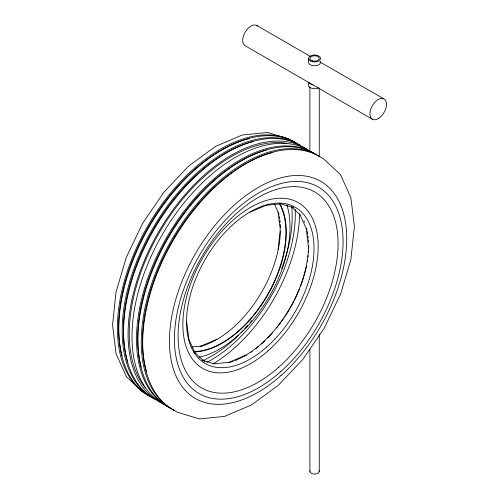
<?xml version="1.0" encoding="UTF-8"?>
<svg xmlns="http://www.w3.org/2000/svg" width="499" height="499" viewBox="0 0 499 499"><rect width="100%" height="100%" fill="white"/><g stroke="black" fill="none" stroke-linecap="round" stroke-linejoin="round"><path stroke-width="0.75" d="M278.093 249.656L280.257 229.44L278.08 212.063M249.912 212.206L266.273 205.245M200.66 346.156L217.021 339.195M228.754 362.38L245.115 355.419M265.936 205.32L281.13 203.81M191.878 346.986L200.997 346.081M213.896 363.808L229.097 362.305M289.351 139.134L267.539 132.484L242.296 135.023L215.618 146.369L188.778 165.936L163.978 192.121L142.677 223.284L126.334 257.309L116.061 291.884L112.537 324.905L116.049 353.685L126.472 376.82L143.138 392.382M280.731 203.773L293.761 207.79L292.246 206.985M201.989 360.053L214.296 363.852M256.498 25.33L310.353 56.424M319.778 61.864L383.731 98.79M372.666 119.392L245.439 45.939A11.708 6.755 -60 0 1 245.321 31.917A11.708 6.755 -60 0 1 257.49 25.979M172.972 409.673L177.582 412.268L199.394 418.923L224.637 416.384L251.315 405.032L278.155 385.465L302.955 359.286L324.256 328.117L340.599 294.092L350.872 259.524L354.396 226.496L350.884 197.716L340.461 174.581L323.795 159.019L319.248 156.324A146.269 84.45 -60 0 0 172.323 241.909A146.269 84.45 -60 0 0 174.294 410.409M204.471 361.613L204.802 361.875L194.81 352.6M291.335 206.779L300.223 215.025M299.986 214.701L306.28 228.617M274.406 204.041L278.186 212.393M188.747 339.008L195.04 352.924M306.174 228.286L308.326 245.932M186.701 321.693L188.853 339.339M319.254 88.354L319.254 156.854M319.254 334.342L319.254 471.349M309.891 86.795L309.891 150.629M309.891 349.132L309.891 471.349M308.538 58.477L308.538 62.3A6.032 3.481 0 0 0 315.362 65.756A6.032 3.481 0 0 0 320.402 61.402M308.538 82.179L308.538 85.235A6.032 3.481 0 0 0 312.262 88.454A6.032 3.481 0 0 0 318.836 87.699M319.098 470.644A4.684 2.701 0 0 1 314.576 474.05A4.684 2.701 0 0 1 310.047 470.644M313.01 84.78A6.032 3.481 0 0 1 308.744 82.316M308.75 246.637A90.587 52.301 -60 0 1 308.713 248.084M308.569 251.028A90.587 52.301 -60 0 1 308.463 252.525M308.17 255.557A90.587 52.301 -60 0 1 307.989 257.091M307.559 260.179A90.587 52.301 -60 0 1 307.303 261.726M306.579 265.611A90.587 52.301 -60 0 1 303.997 275.953M303.548 277.45A90.587 52.301 -60 0 1 300.46 286.407M299.356 289.22A90.587 52.301 -60 0 1 294.341 300.286M293.649 301.652A90.587 52.301 -60 0 1 290 308.338M289.233 309.648A90.587 52.301 -60 0 1 284.767 316.771M283.912 318.044A90.587 52.301 -60 0 1 281.729 321.169M280.837 322.404A90.587 52.301 -60 0 1 276.733 327.756M272.66 332.596A90.587 52.301 -60 0 1 267.869 337.779M264.589 341.017A90.587 52.301 -60 0 1 261.283 344.067M258.282 346.637A90.587 52.301 -60 0 1 255.844 348.601M252.138 351.365A90.587 52.301 -60 0 1 250.273 352.662M246.556 355.057A90.587 52.301 -60 0 1 244.703 356.155M303.966 220.764A90.151 52.052 -60 0 1 304.565 222.223M306.511 228.311A90.151 52.052 -60 0 1 306.854 229.733M307.166 231.187A90.151 52.052 -60 0 1 307.69 234.187M307.908 235.734A90.151 52.052 -60 0 1 308.164 238.092M308.301 239.688A90.151 52.052 -60 0 1 308.432 242.121M308.501 245.414A90.151 52.052 -60 0 1 234.63 360.74M233.189 361.282A90.151 52.052 -60 0 1 228.947 362.654M278.585 212.799A90.151 52.052 -60 0 1 279.066 214.969M279.346 216.454A90.151 52.052 -60 0 1 279.708 218.737M279.908 220.29A90.151 52.052 -60 0 1 280.139 222.666M280.257 224.276A90.151 52.052 -60 0 1 280.388 227.538M280.376 231.33A90.151 52.052 -60 0 1 278.386 248.727M278.23 249.5A90.151 52.052 -60 0 1 200.155 346.624M279.346 203.604A90.151 52.052 -60 0 1 267.258 295.208A90.151 52.052 -60 0 1 193.968 351.483M279.671 203.318A90.587 52.301 -60 0 1 267.52 295.364A90.587 52.301 -60 0 1 193.88 351.907M286.913 205.02A99.563 57.485 -60 0 1 269.379 296.437A99.563 57.485 -60 0 1 198.982 357.328M291.666 206.28A114.009 65.824 -60 0 1 287.773 249.425M287.387 250.891A114.009 65.824 -60 0 1 281.661 268.568M251.87 320.402A114.009 65.824 -60 0 1 249.899 322.816M247.878 325.198A114.009 65.824 -60 0 1 244.784 328.698M243.206 330.407A114.009 65.824 -60 0 1 241.086 332.633M238.403 335.34A114.009 65.824 -60 0 1 202.444 360.808M295.208 209.2A119.255 68.85 -60 0 1 206.742 362.424M299.587 213.659A124.501 71.881 -60 0 1 212.799 363.989M173.558 409.953A146.269 84.45 -60 0 1 171.569 239.963A146.269 84.45 -60 0 1 319.778 156.692M170.19 408.007A146.269 84.45 -60 0 1 168.2 238.017A146.269 84.45 -60 0 1 316.41 154.746M168.113 406.841A146.269 84.45 -60 0 1 166.791 237.206A146.269 84.45 -60 0 1 314.364 153.536M163.616 404.246A146.269 84.45 -60 0 1 161.645 235.746A146.269 84.45 -60 0 1 308.569 150.162M161.034 402.674A146.269 84.45 -60 0 1 158.364 232.341A146.269 84.45 -60 0 1 307.209 149.488M155.189 399.381A146.269 84.45 -60 0 1 153.218 230.881A146.269 84.45 -60 0 1 300.142 145.296M153.786 398.57A146.269 84.45 -60 0 1 152.794 228.367A146.269 84.45 -60 0 1 300.672 145.664M151.085 396.979A146.269 84.45 -60 0 1 149.095 226.989A146.269 84.45 -60 0 1 297.304 143.718M149.008 395.813A146.269 84.45 -60 0 1 147.685 226.178A146.269 84.45 -60 0 1 295.258 142.502M145.34 387.86A144.585 83.476 -60 0 1 159.206 232.827A144.585 83.476 -60 0 1 286.538 143.307M146.394 371.35A144.585 83.476 -60 0 1 172.411 240.449A144.585 83.476 -60 0 1 272.76 152.469M127.756 361.887A144.585 83.476 -60 0 1 127.064 359.523M126.846 358.725A144.585 83.476 -60 0 1 153.898 228.411A144.585 83.476 -60 0 1 253.654 141.442M141.173 367.002A144.585 83.476 -60 0 1 266.391 150.124M122.074 355.968A144.585 83.476 -60 0 1 149.419 225.143A144.585 83.476 -60 0 1 249.681 138.491M378.641 118.375A11.708 6.755 -60 0 0 385.134 99.869A11.708 6.755 -60 0 0 370.819 109.019A11.708 6.755 -60 0 0 378.641 118.375M310.309 60.94A6.032 3.481 0 0 0 320.402 59.381A6.032 3.481 0 0 0 313.01 55.115A6.032 3.481 0 0 0 310.309 60.94M312.231 60.822A4.684 2.701 0 0 0 319.254 58.477A4.684 2.701 0 0 0 312.231 56.138A4.684 2.701 0 0 0 312.231 60.822M266.778 346.98A90.151 52.052 -60 0 0 295.352 207.334A90.151 52.052 -60 0 0 188.703 301.907A90.151 52.052 -60 0 0 266.778 346.98M268.025 350.891A95.671 55.233 -60 0 0 298.352 202.694A95.671 55.233 -60 0 0 185.173 303.055A95.671 55.233 -60 0 0 268.025 350.891M278.785 367.183A113.136 65.319 -60 0 0 314.651 191.934A113.136 65.319 -60 0 0 180.813 310.615A113.136 65.319 -60 0 0 278.785 367.183M280.575 371.755A119.255 68.85 -60 0 0 318.381 187.025A119.255 68.85 -60 0 0 177.301 312.125A119.255 68.85 -60 0 0 280.575 371.755M281.024 375.547A125.374 72.386 -60 0 0 320.77 181.337A125.374 72.386 -60 0 0 172.454 312.861A125.374 72.386 -60 0 0 281.024 375.547"/></g></svg>
